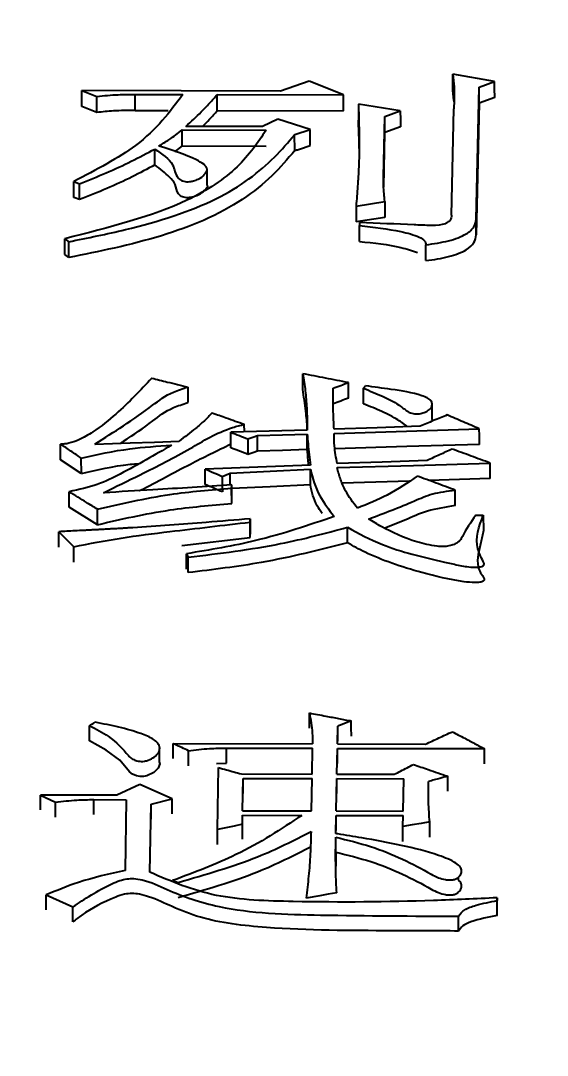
# Model space of a CAD drawing. Header units: millimetres. Extents: x 2454 to 4226, y 715 to 1968.
# Drawn here: x 2849.86 to 2852.54, y 1816.32 to 1821.59 of the extents above; entities that cross this region are included whole.
import ezdxf

# ---------------------------------------------------------------- set-up
doc = ezdxf.new("R2010")
doc.units = ezdxf.units.MM
doc.layers.add('标注', color=3, linetype='Continuous', lineweight=13)
doc.styles.add('SLDTEXTSTYLE1', font='txt.shx', dxfattribs={"width": 0.7, "bigfont": 'gbcbig.shx'})
doc.dimstyles.new('SLDDIMSTYLE12$0', dxfattribs={"dimtxt": 12, "dimasz": 10, "dimexe": 0, "dimexo": 0.0625, "dimgap": 0.875, "dimtad": 1, "dimdec": 1, "dimlfac": 1.8, "dimrnd": 1e-09, "dimzin": 12, "dimdsep": 46, "dimtxsty": 'SLDTEXTSTYLE1', "dimcen": 0.09, "dimdle": 8.16, "dimclrd": 3, "dimclre": 3, "dimadec": 0, "dimazin": 3, "dimtfac": 1, "dimtdec": 1, "dimtofl": 0, "dimtmove": 0, "dimatfit": 3, "dimfxl": 0, "dimfrac": 2, "dimtolj": 1, "dimlwd": 5, "dimlwe": 5, "dimarcsym": 0})

# ---------------------------------------------------------------- blocks, each defined once
blk = doc.blocks.new('*D56')
at = {"layer": 'Defpoints', "color": 0, "transparency": 16777216}
for p in [(3032.6389, 1924.4347), (3032.6389, 1854.7901), (2793.4312, 1778.8955)]:
    blk.add_point(p, dxfattribs=at)
at = {"layer": '标注', "color": 3, "linetype": 'Continuous', "lineweight": 5, "transparency": 16777216}
for p, q in [((3032.6389, 1924.3722), (3032.6389, 1854.7901)), ((2803.4312, 1854.7901), (3022.6389, 1854.7901))]:
    blk.add_line(p, q, dxfattribs=at)
at = {"layer": '标注', "color": 3, "lineweight": 5, "transparency": 16777216}
blk.add_line((2793.4312, 1778.958), (2793.4312, 1854.7901), dxfattribs=at)
at = {"layer": '标注', "color": 3, "transparency": 16777216}
for points in [[(2803.4312, 1856.4568), (2803.4312, 1853.1234), (2793.4312, 1854.7901)], [(3022.6389, 1856.4568), (3022.6389, 1853.1234), (3032.6389, 1854.7901)]]:
    blk.add_solid(points, dxfattribs=at)
at = {"layer": '标注', "color": 0, "transparency": 16777216, "insert": (2913.035, 1869.3794), "char_height": 12, "attachment_point": 5, "style": 'SLDTEXTSTYLE1'}
blk.add_mtext('\\A1;{\\H2.28571x;290}', dxfattribs=at)

msp = doc.modelspace()

# ---------------------------------------------------------------- linework, layer by layer
at = {"color": 7, "linetype": 'Continuous', "lineweight": 25}
for p, q in [((2851.3299, 1821.285), (2851.1826, 1821.2341)), ((2851.5035, 1821.2151), (2851.3299, 1821.285)), ((2852.2742, 1821.283), (2852.0609, 1821.3199)), ((2852.0611, 1821.238), (2852.0609, 1821.3199)), ((2852.1956, 1821.2539), (2852.2742, 1821.283)), ((2850.1702, 1821.2363), (2850.2474, 1821.2068)), ((2851.1826, 1821.2341), (2850.1702, 1821.2363)), ((2850.1704, 1821.1546), (2850.1702, 1821.2363)), ((2850.4423, 1821.2174), (2850.6856, 1821.2169)), ((2850.4425, 1821.1357), (2850.4423, 1821.2174)), ((2850.861, 1821.2165), (2851.5035, 1821.2151)), ((2850.8612, 1821.1348), (2850.861, 1821.2165)), ((2852.0666, 1821.1863), (2852.0611, 1821.238)), ((2852.1801, 1820.5817), (2852.1956, 1821.2539)), ((2852.1958, 1821.1721), (2852.1956, 1821.2539)), ((2850.2476, 1821.1251), (2850.2474, 1821.2068)), ((2851.5802, 1821.1671), (2851.5804, 1821.0855)), ((2851.7936, 1821.1334), (2851.5802, 1821.1671)), ((2852.0668, 1821.1847), (2852.0672, 1821.1705)), ((2852.1958, 1821.1721), (2852.1804, 1820.5009)), ((2852.2744, 1821.2012), (2852.1958, 1821.1721)), ((2850.2476, 1821.1251), (2850.1704, 1821.1546)), ((2850.4425, 1821.1357), (2850.6099, 1821.1353)), ((2850.8612, 1821.1348), (2851.5037, 1821.1334)), ((2851.715, 1821.104), (2851.7936, 1821.1334)), ((2852.054, 1820.6012), (2852.0665, 1821.1439)), ((2851.1695, 1821.0904), (2851.0908, 1821.0534)), ((2851.3338, 1821.038), (2851.1695, 1821.0904)), ((2851.708, 1820.7967), (2851.715, 1821.104)), ((2850.6815, 1821.0357), (2851.1098, 1821.0348)), ((2851.0908, 1821.0534), (2850.7014, 1821.0543)), ((2851.2554, 1820.9306), (2851.2552, 1821.0121)), ((2851.2553, 1821.0121), (2851.3338, 1821.038)), ((2851.7088, 1820.7438), (2851.7152, 1821.0225)), ((2851.7938, 1821.0518), (2851.7152, 1821.0225)), ((2850.6817, 1820.9542), (2850.6426, 1820.9245)), ((2850.6817, 1820.9542), (2851.11, 1820.9533)), ((2850.8089, 1820.7547), (2850.8087, 1820.8365)), ((2851.5787, 1820.795), (2851.5772, 1820.7657)), ((2850.1303, 1820.7736), (2850.1592, 1820.7621)), ((2850.1305, 1820.6925), (2850.1303, 1820.7736)), ((2850.1594, 1820.6811), (2850.1305, 1820.6925)), ((2851.5683, 1820.6483), (2851.7148, 1820.671)), ((2851.5683, 1820.6483), (2851.5685, 1820.5674)), ((2851.7148, 1820.671), (2851.7151, 1820.5901)), ((2851.7151, 1820.5901), (2851.5685, 1820.5674)), ((2851.5859, 1820.5637), (2851.5855, 1820.5483)), ((2851.5857, 1820.4675), (2851.5855, 1820.5483)), ((2852.1804, 1820.5009), (2852.1801, 1820.5817)), ((2850.0848, 1820.4819), (2850.1039, 1820.4664)), ((2850.085, 1820.4012), (2850.0848, 1820.4819)), ((2850.1041, 1820.3857), (2850.085, 1820.4012)), ((2850.7106, 1819.7261), (2850.7109, 1819.6465)), ((2851.451, 1819.6407), (2851.4508, 1819.7203)), ((2851.6068, 1819.6403), (2851.6065, 1819.7199)), ((2851.9558, 1819.5637), (2851.9556, 1819.6438)), ((2850.9989, 1819.4975), (2850.9988, 1819.5367)), ((2850.1683, 1819.285), (2850.0627, 1819.3559)), ((2850.1684, 1819.285), (2850.1681, 1819.3641)), ((2851.3355, 1819.2282), (2851.3352, 1819.3073)), ((2850.9341, 1819.2116), (2850.9344, 1819.2284)), ((2850.9347, 1819.1495), (2850.9344, 1819.2284)), ((2851.8398, 1819.2473), (2851.4973, 1819.237)), ((2852.2512, 1819.2596), (2851.9396, 1819.2503)), ((2850.9343, 1819.1327), (2850.9341, 1819.2116)), ((2852.0733, 1819.1218), (2852.073, 1819.2007)), ((2850.2507, 1819.0246), (2850.1064, 1819.1135)), ((2850.9343, 1819.1327), (2850.9347, 1819.1495)), ((2850.2507, 1819.0245), (2850.2504, 1819.1033)), ((2851.028, 1819.038), (2851.0283, 1819.055)), ((2851.0283, 1819.055), (2851.0286, 1818.9763)), ((2852.1775, 1819.0737), (2852.2164, 1819.0736)), ((2852.2164, 1819.0736), (2852.2167, 1818.9949)), ((2851.0282, 1818.9594), (2851.028, 1819.038)), ((2851.5242, 1818.9327), (2851.5239, 1819.0114)), ((2850.6811, 1818.9183), (2851.0282, 1818.9594)), ((2850.1297, 1818.8338), (2850.1295, 1818.9122)), ((2850.7037, 1818.798), (2850.7034, 1818.8764)), ((2850.7131, 1818.7809), (2850.7129, 1818.8592)), ((2850.2099, 1817.9234), (2850.2096, 1818.0006)), ((2851.4735, 1817.9078), (2851.4751, 1817.9979)), ((2850.6362, 1817.9096), (2851.3469, 1817.9081)), ((2850.6365, 1817.8329), (2850.6362, 1817.9096)), ((2851.4735, 1817.9078), (2851.9213, 1817.9068)), ((2850.5668, 1817.8888), (2850.5667, 1817.894)), ((2850.567, 1817.8168), (2850.5668, 1817.8838)), ((2850.7137, 1817.7966), (2850.7135, 1817.8733)), ((2850.9084, 1817.8864), (2851.3465, 1817.8855)), ((2850.9087, 1817.8093), (2850.9084, 1817.8864)), ((2851.3441, 1817.754), (2851.3465, 1817.8855)), ((2851.4706, 1817.7537), (2851.473, 1817.8852)), ((2851.473, 1817.8852), (2852.2226, 1817.8836)), ((2851.4733, 1817.8085), (2851.473, 1817.8852)), ((2850.8573, 1817.8081), (2850.9087, 1817.8093)), ((2850.8618, 1817.471), (2850.8676, 1817.7868)), ((2850.9839, 1817.7547), (2851.3441, 1817.754)), ((2851.4706, 1817.7537), (2851.7627, 1817.753)), ((2850.4669, 1817.7012), (2850.3491, 1817.6466)), ((2850.631, 1817.6277), (2850.4669, 1817.7012)), ((2850.9902, 1817.5673), (2850.9932, 1817.732)), ((2850.9932, 1817.732), (2851.3436, 1817.7312)), ((2850.9935, 1817.6555), (2850.9932, 1817.732)), ((2851.3406, 1817.5666), (2851.3436, 1817.7312)), ((2851.4672, 1817.5663), (2851.4702, 1817.7309)), ((2851.4702, 1817.7309), (2851.8109, 1817.7302)), ((2851.4705, 1817.6545), (2851.4702, 1817.7309)), ((2851.8079, 1817.5656), (2851.8109, 1817.7302)), ((2849.9597, 1817.6475), (2850.0369, 1817.6107)), ((2850.3491, 1817.6466), (2849.9597, 1817.6475)), ((2849.96, 1817.5712), (2849.9597, 1817.6475)), ((2850.0372, 1817.5345), (2850.0369, 1817.6107)), ((2850.2318, 1817.624), (2850.3973, 1817.6237)), ((2850.2321, 1817.5473), (2850.2318, 1817.624)), ((2850.3973, 1817.6237), (2850.3908, 1817.2634)), ((2850.5172, 1817.2539), (2850.5235, 1817.6005)), ((2850.5235, 1817.6005), (2850.631, 1817.6277)), ((2850.9889, 1817.4984), (2850.9897, 1817.5444)), ((2850.9897, 1817.5444), (2851.2914, 1817.5437)), ((2850.99, 1817.4682), (2850.9897, 1817.5444)), ((2850.9902, 1817.5673), (2851.3406, 1817.5666)), ((2851.4651, 1817.4512), (2851.4668, 1817.5433)), ((2851.4668, 1817.5433), (2851.8075, 1817.5426)), ((2851.4671, 1817.4672), (2851.4668, 1817.5433)), ((2851.4672, 1817.5663), (2851.8079, 1817.5656)), ((2851.8065, 1817.4874), (2851.8075, 1817.5426)), ((2851.8068, 1817.4113), (2851.8065, 1817.4874)), ((2850.8621, 1817.395), (2850.8618, 1817.471)), ((2851.465, 1817.3563), (2851.4646, 1817.2848)), ((2852.0899, 1817.2884), (2852.0899, 1817.2906)), ((2852.0902, 1817.2145), (2852.0901, 1817.2296)), ((2849.9894, 1817.1382), (2850.1246, 1817.0769)), ((2852.2867, 1817.1238), (2852.2865, 1817.1098)), ((2852.2868, 1817.0343), (2852.2865, 1817.1098)), ((2852.287, 1817.0484), (2852.2867, 1817.1238)), ((2850.1249, 1817.001), (2850.1246, 1817.0769)), ((2852.0907, 1816.9544), (2852.0904, 1817.0303))]:
    msp.add_line(p, q, dxfattribs=at)
at = {"color": 7, "linetype": 'Continuous', "lineweight": 25, "flags": 128}
for points in [[(2852.2744, 1821.2012), (2852.2743, 1821.247), (2852.2742, 1821.283)], [(2851.5037, 1821.1334), (2851.5036, 1821.1791), (2851.5035, 1821.2151)], [(2851.7936, 1821.1334), (2851.7937, 1821.0877), (2851.7938, 1821.0518)], [(2851.7152, 1821.0225), (2851.7151, 1821.0681), (2851.715, 1821.104)], [(2850.6817, 1820.9542), (2850.6816, 1820.9999), (2850.6815, 1821.0357)], [(2851.334, 1820.9565), (2851.3339, 1821.0022), (2851.3338, 1821.038)], [(2850.5432, 1820.8575), (2850.5431, 1820.8837), (2850.543, 1820.9113), (2850.543, 1820.9388)], [(2850.1594, 1820.6811), (2850.1593, 1820.7265), (2850.1592, 1820.7621)], [(2850.1041, 1820.3857), (2850.104, 1820.4216), (2850.1039, 1820.444), (2850.1039, 1820.4664)], [(2851.9243, 1820.3701), (2851.9243, 1820.3942), (2851.9242, 1820.4183), (2851.9241, 1820.4507)], [(2851.2968, 1819.7142), (2851.2967, 1819.7588), (2851.2966, 1819.7939)], [(2851.5295, 1819.669), (2851.5294, 1819.7136), (2851.5293, 1819.7487)], [(2851.3198, 1819.507), (2851.125, 1819.5012), (2850.9301, 1819.4954)], [(2850.9304, 1819.4161), (2850.9303, 1819.4605), (2850.9301, 1819.4954)], [(2851.0171, 1819.4621), (2851.0416, 1819.4703), (2851.0661, 1819.4786)], [(2851.0661, 1819.4786), (2851.1927, 1819.4824), (2851.3194, 1819.4863)], [(2851.0663, 1819.3993), (2851.0662, 1819.4437), (2851.0661, 1819.4786)], [(2851.3196, 1819.407), (2851.3195, 1819.4514), (2851.3194, 1819.4863)], [(2851.4558, 1819.4901), (2851.8259, 1819.5017), (2852.1961, 1819.5133)], [(2851.8946, 1819.5264), (2851.6754, 1819.5186), (2851.4562, 1819.5108)], [(2852.1964, 1819.434), (2852.1962, 1819.4784), (2852.1961, 1819.5133)], [(2850.0627, 1819.3559), (2850.0626, 1819.3955), (2850.0624, 1819.4351)], [(2850.2379, 1819.4347), (2850.4173, 1819.4413), (2850.5418, 1819.4459), (2850.6664, 1819.4504)], [(2851.0171, 1819.4621), (2851.0172, 1819.4177), (2851.0173, 1819.3828)], [(2852.1964, 1819.434), (2851.8262, 1819.4224), (2851.4603, 1819.411)], [(2851.0663, 1819.3993), (2851.0418, 1819.3911), (2851.0173, 1819.3828)], [(2851.3196, 1819.407), (2851.193, 1819.4031), (2851.0663, 1819.3993)], [(2851.3356, 1819.3282), (2851.0677, 1819.3183), (2850.7998, 1819.3084)], [(2851.4716, 1819.3153), (2851.8613, 1819.327), (2852.251, 1819.3387)], [(2851.93, 1819.3519), (2851.701, 1819.3441), (2851.4721, 1819.3362)], [(2852.2512, 1819.2596), (2852.2511, 1819.3039), (2852.251, 1819.3387)], [(2850.8, 1819.2294), (2850.7999, 1819.2737), (2850.7998, 1819.3084)], [(2850.8866, 1819.2705), (2850.9062, 1819.2789), (2850.9259, 1819.2872)], [(2850.8866, 1819.2705), (2850.8867, 1819.2263), (2850.8869, 1819.1915)], [(2850.9259, 1819.2872), (2851.1305, 1819.2972), (2851.3352, 1819.3073)], [(2850.9261, 1819.2279), (2850.926, 1819.2525), (2850.9259, 1819.2872)], [(2851.3354, 1819.2282), (2851.1308, 1819.2182), (2850.9345, 1819.2086)], [(2850.1064, 1819.1135), (2850.1064, 1819.1334), (2850.1063, 1819.1533), (2850.1062, 1819.1924)], [(2850.0537, 1818.9104), (2850.0535, 1818.9544), (2850.0534, 1818.989)], [(2851.3307, 1817.9885), (2851.3305, 1818.0315), (2851.3304, 1818.0655)], [(2851.5441, 1817.9477), (2851.5439, 1817.9907), (2851.5438, 1818.0247)], [(2851.4754, 1817.921), (2851.4753, 1817.9639), (2851.4751, 1817.9979)], [(2850.5648, 1817.8162), (2850.5679, 1817.8071), (2850.5605, 1817.7844), (2850.5371, 1817.7626), (2850.502, 1817.7459), (2850.4858, 1817.7424), (2850.4681, 1817.7421), (2850.4502, 1817.7453), (2850.4293, 1817.7538), (2850.4141, 1817.7654), (2850.3638, 1817.8251), (2850.2946, 1817.8765), (2850.2099, 1817.9234), (2850.2099, 1817.9234)], [(2852.2229, 1817.8068), (2852.2228, 1817.8496), (2852.2226, 1817.8836)], [(2852.0354, 1817.6669), (2852.0352, 1817.7095), (2852.0351, 1817.7433)], [(2851.9375, 1817.6398), (2851.9374, 1817.6824), (2851.9372, 1817.7162)], [(2850.5238, 1817.5242), (2850.5236, 1817.5667), (2850.5235, 1817.6005)], [(2850.6313, 1817.5514), (2850.6312, 1817.594), (2850.631, 1817.6277)], [(2850.9889, 1817.4984), (2850.9472, 1817.4894), (2850.9045, 1817.4802), (2850.8618, 1817.471)], [(2850.9892, 1817.4223), (2850.989, 1817.4647), (2850.9889, 1817.4984)], [(2851.9432, 1817.5101), (2851.9002, 1817.503), (2851.8533, 1817.4952), (2851.8065, 1817.4874)], [(2851.9435, 1817.4335), (2851.9433, 1817.4764), (2851.9432, 1817.5101)], [(2851.465, 1817.3568), (2851.465, 1817.3775), (2851.4649, 1817.3987), (2851.4647, 1817.4327)], [(2850.6333, 1817.2116), (2850.6478, 1817.2069), (2850.6622, 1817.2022)], [(2849.9897, 1817.0627), (2849.9897, 1817.0814), (2849.9896, 1817.1006), (2849.9894, 1817.1382)], [(2851.4694, 1817.149), (2851.4266, 1817.1414), (2851.3838, 1817.1338), (2851.3131, 1817.1213)]]:
    msp.add_lwpolyline(points, dxfattribs=at)
at = {"color": 7, "linetype": 'Continuous', "lineweight": 25}
for points, knots in [([(2852.0609, 1821.3199), (2852.0635, 1821.2985), (2852.0683, 1821.2586), (2852.0684, 1821.1999), (2852.0671, 1821.1626), (2852.0665, 1821.1439)], [0, 0, 0, 0, 0.367267, 0.683568, 1, 1, 1, 1]), ([(2850.6856, 1821.2169), (2850.6191, 1821.1275), (2850.4989, 1820.9663), (2850.2439, 1820.833), (2850.1303, 1820.7736)], [0, 0, 0, 0, 0.5541693, 1, 1, 1, 1]), ([(2850.2474, 1821.2068), (2850.2833, 1821.2104), (2850.3475, 1821.2168), (2850.4133, 1821.2172), (2850.4423, 1821.2174)], [0, 0, 0, 0, 0.558776, 1, 1, 1, 1]), ([(2850.7014, 1821.0543), (2850.7279, 1821.0787), (2850.7702, 1821.1177), (2850.8212, 1821.1722), (2850.8477, 1821.2017), (2850.861, 1821.2165)], [0, 0, 0, 0, 0.457747, 0.728822, 1, 1, 1, 1]), ([(2851.5802, 1821.1671), (2851.5814, 1821.1264), (2851.5843, 1821.0211), (2851.5844, 1820.8813), (2851.5764, 1820.7487), (2851.571, 1820.6818), (2851.5683, 1820.6483)], [0, 0, 0, 0, 0.239468, 0.619605, 0.809792, 1, 1, 1, 1]), ([(2850.4425, 1821.1357), (2850.4056, 1821.1353), (2850.3396, 1821.1347), (2850.2757, 1821.1281), (2850.2476, 1821.1251)], [0, 0, 0, 0, 0.561154, 1, 1, 1, 1]), ([(2850.7865, 1821.0541), (2850.798, 1821.0661), (2850.8238, 1821.0929), (2850.8479, 1821.1199), (2850.8612, 1821.1348)], [0, 0, 0, 0, 0.448254, 1, 1, 1, 1]), ([(2851.5825, 1821.0047), (2851.5825, 1821.0081), (2851.5823, 1821.0167), (2851.582, 1821.0278), (2851.5816, 1821.0406), (2851.5814, 1821.0507), (2851.5811, 1821.0609), (2851.5808, 1821.0716), (2851.5806, 1821.0798), (2851.5804, 1821.0855)], [0, 0, 0, 0, 0.128418, 0.317424, 0.411926, 0.600931, 0.695434, 0.789937, 1, 1, 1, 1]), ([(2851.1098, 1821.0348), (2851.0674, 1820.9717), (2850.9818, 1820.8444), (2850.6717, 1820.6312), (2850.3093, 1820.539), (2850.0848, 1820.4819)], [0, 0, 0, 0, 0.272136, 0.549012, 1, 1, 1, 1]), ([(2850.1039, 1820.4664), (2850.2012, 1820.4859), (2850.4753, 1820.5408), (2850.8831, 1820.6723), (2851.1244, 1820.8586), (2851.2225, 1820.9736), (2851.2553, 1821.0121)], [0, 0, 0, 0, 0.18171, 0.511951, 0.836919, 1, 1, 1, 1]), ([(2850.5628, 1820.9538), (2850.5804, 1820.9645), (2850.6109, 1820.9831), (2850.6496, 1821.0107), (2850.6709, 1821.0273), (2850.6815, 1821.0357)], [0, 0, 0, 0, 0.407838, 0.703625, 1, 1, 1, 1]), ([(2851.5819, 1821.0305), (2851.5819, 1821.03), (2851.5821, 1821.0173), (2851.5823, 1820.9788), (2851.5824, 1820.9417)], [0, 0, 0, 0, 0.038947, 1, 1, 1, 1]), ([(2850.543, 1820.9388), (2850.5803, 1820.9132), (2850.6465, 1820.8677), (2850.6439, 1820.8079), (2850.674, 1820.7801), (2850.6899, 1820.7739), (2850.7051, 1820.7713), (2850.7229, 1820.7723), (2850.7435, 1820.7769), (2850.7732, 1820.7876), (2850.7964, 1820.8084), (2850.8155, 1820.835), (2850.7941, 1820.8621), (2850.7169, 1820.9052), (2850.6311, 1820.9323), (2850.5628, 1820.9538)], [0, 0, 0, 0, 0.206341, 0.366098, 0.398369, 0.413957, 0.428768, 0.446094, 0.465636, 0.497565, 0.559003, 0.622156, 0.683906, 0.748325, 1, 1, 1, 1]), ([(2851.2555, 1820.9307), (2851.2621, 1820.9328), (2851.2751, 1820.9371), (2851.2948, 1820.9436), (2851.3144, 1820.9501), (2851.3275, 1820.9544), (2851.334, 1820.9565)], [0, 0, 0, 0, 0.25, 0.5, 0.749999, 1, 1, 1, 1]), ([(2851.2555, 1820.9307), (2851.2191, 1820.8878), (2851.1112, 1820.7608), (2850.8388, 1820.5696), (2850.4286, 1820.4505), (2850.1819, 1820.4013), (2850.1041, 1820.3857)], [0, 0, 0, 0, 0.181821, 0.538874, 0.85456, 1, 1, 1, 1]), ([(2850.1592, 1820.7621), (2850.2047, 1820.7802), (2850.2964, 1820.8166), (2850.4248, 1820.8757), (2850.5035, 1820.9177), (2850.5429, 1820.9388)], [0, 0, 0, 0, 0.329039, 0.663811, 1, 1, 1, 1]), ([(2850.5432, 1820.8575), (2850.5049, 1820.8371), (2850.4273, 1820.7956), (2850.2991, 1820.7366), (2850.206, 1820.6996), (2850.1594, 1820.6811)], [0, 0, 0, 0, 0.326051, 0.662312, 1, 1, 1, 1]), ([(2850.8084, 1820.7548), (2850.8086, 1820.7545), (2850.8148, 1820.7456), (2850.7943, 1820.7271), (2850.7725, 1820.7054), (2850.7403, 1820.6946), (2850.7188, 1820.6909), (2850.7041, 1820.6904), (2850.6901, 1820.6928), (2850.6742, 1820.699), (2850.6499, 1820.7206), (2850.655, 1820.7559), (2850.6104, 1820.8056), (2850.5695, 1820.8372), (2850.5432, 1820.8575)], [0, 0, 0, 0, 0.0029263, 0.1040307, 0.2024164, 0.2672084, 0.2910175, 0.3126146, 0.3363537, 0.3613276, 0.4130066, 0.5953956, 0.739597, 1, 1, 1, 1]), ([(2851.7148, 1820.671), (2851.7134, 1820.6843), (2851.7104, 1820.712), (2851.7077, 1820.7539), (2851.7079, 1820.7825), (2851.708, 1820.7967)], [0, 0, 0, 0, 0.3172981, 0.6585495, 1, 1, 1, 1]), ([(2852.0542, 1820.6012), (2852.0536, 1820.593), (2852.0525, 1820.58), (2852.0351, 1820.5632), (2851.9987, 1820.5493), (2851.9355, 1820.5489), (2851.7971, 1820.5557), (2851.6792, 1820.5602), (2851.5859, 1820.5637)], [0, 0, 0, 0, 0.100978, 0.161826, 0.224548, 0.353363, 0.487737, 1, 1, 1, 1]), ([(2851.5855, 1820.5483), (2851.6576, 1820.5402), (2851.766, 1820.5279), (2851.8779, 1820.4985), (2851.9212, 1820.4727), (2851.9231, 1820.458), (2851.9241, 1820.4507)], [0, 0, 0, 0, 0.514099, 0.774284, 0.888827, 1, 1, 1, 1]), ([(2851.9241, 1820.4507), (2851.9637, 1820.4565), (2852.0415, 1820.4677), (2852.1288, 1820.5012), (2852.1738, 1820.542), (2852.178, 1820.5685), (2852.1801, 1820.5817)], [0, 0, 0, 0, 0.292884, 0.574994, 0.78907, 1, 1, 1, 1]), ([(2851.9243, 1820.3701), (2851.9639, 1820.3758), (2852.0417, 1820.3871), (2852.129, 1820.4205), (2852.174, 1820.4612), (2852.1782, 1820.4877), (2852.1804, 1820.5009)], [0, 0, 0, 0, 0.29305, 0.5752, 0.789197, 1, 1, 1, 1]), ([(2851.5857, 1820.4675), (2851.6593, 1820.4603), (2851.7668, 1820.4497), (2851.8539, 1820.4209), (2851.8814, 1820.4119)], [0, 0, 0, 0, 0.684751, 1, 1, 1, 1]), ([(2851.2966, 1819.7939), (2851.3012, 1819.7649), (2851.3105, 1819.7068), (2851.318, 1819.6112), (2851.3192, 1819.5443), (2851.3198, 1819.507)], [0, 0, 0, 0, 0.306249, 0.612537, 1, 1, 1, 1]), ([(2851.5293, 1819.7487), (2851.4905, 1819.7562), (2851.4129, 1819.7713), (2851.3354, 1819.7864), (2851.2966, 1819.7939)], [0, 0, 0, 0, 0.5000001, 1, 1, 1, 1]), ([(2850.527, 1819.7712), (2850.4692, 1819.7098), (2850.3811, 1819.6161), (2850.2511, 1819.5107), (2850.1679, 1819.461), (2850.1166, 1819.4412), (2850.0843, 1819.4354), (2850.0699, 1819.4352), (2850.0624, 1819.4351)], [0, 0, 0, 0, 0.49284, 0.751935, 0.883293, 0.950557, 0.974696, 1, 1, 1, 1]), ([(2850.527, 1819.7712), (2850.5535, 1819.7647), (2850.5974, 1819.7539), (2850.6586, 1819.7389), (2850.6933, 1819.7304), (2850.7106, 1819.7261)], [0, 0, 0, 0, 0.43252, 0.716984, 1, 1, 1, 1]), ([(2851.4508, 1819.7203), (2851.4639, 1819.725), (2851.49, 1819.7345), (2851.5162, 1819.7439), (2851.5293, 1819.7487)], [0, 0, 0, 0, 0.500003, 1, 1, 1, 1]), ([(2850.2379, 1819.4347), (2850.2866, 1819.4662), (2850.3879, 1819.5315), (2850.5181, 1819.6202), (2850.6098, 1819.6945), (2850.6853, 1819.7181), (2850.7106, 1819.7261)], [0, 0, 0, 0, 0.314706, 0.654706, 0.883961, 1, 1, 1, 1]), ([(2851.3191, 1819.507), (2851.3191, 1819.5097), (2851.3188, 1819.5417), (2851.3116, 1819.611), (2851.3022, 1819.677), (2851.2968, 1819.7142)], [0, 0, 0, 0, 0.039818, 0.458535, 1, 1, 1, 1]), ([(2851.4562, 1819.5108), (2851.4553, 1819.5269), (2851.4528, 1819.5701), (2851.4505, 1819.64), (2851.4507, 1819.6935), (2851.4508, 1819.7203)], [0, 0, 0, 0, 0.229418, 0.614669, 1, 1, 1, 1]), ([(2851.6065, 1819.7199), (2851.64, 1819.706), (2851.7033, 1819.6796), (2851.7813, 1819.6413), (2851.8176, 1819.6103), (2851.8427, 1819.5954), (2851.8578, 1819.5903), (2851.8743, 1819.5887), (2851.8941, 1819.5901), (2851.9153, 1819.595), (2851.936, 1819.6047), (2851.9516, 1819.6207), (2851.9588, 1819.6393), (2851.9501, 1819.6575), (2851.9315, 1819.6715), (2851.8683, 1819.6955), (2851.7575, 1819.7131), (2851.6597, 1819.7263), (2851.6166, 1819.7322)], [0, 0, 0, 0, 0.141381, 0.266673, 0.352078, 0.377108, 0.393197, 0.409453, 0.428555, 0.455028, 0.481849, 0.518163, 0.570574, 0.605443, 0.640193, 0.679347, 0.858499, 1, 1, 1, 1]), ([(2851.6066, 1819.7199), (2851.6074, 1819.721), (2851.6095, 1819.7236), (2851.6129, 1819.7277), (2851.6153, 1819.7307), (2851.6166, 1819.7322)], [0, 0, 0, 0, 0.25919, 0.629595, 1, 1, 1, 1]), ([(2850.3674, 1819.4395), (2850.3727, 1819.4429), (2850.4302, 1819.4803), (2850.5182, 1819.5408), (2850.6101, 1819.6149), (2850.6855, 1819.6385), (2850.7109, 1819.6465)], [0, 0, 0, 0, 0.047924, 0.52028, 0.838798, 1, 1, 1, 1]), ([(2851.5295, 1819.669), (2851.5164, 1819.6643), (2851.4903, 1819.6548), (2851.4641, 1819.6454), (2851.451, 1819.6407)], [0, 0, 0, 0, 0.499999, 1, 1, 1, 1]), ([(2851.8304, 1819.5241), (2851.8146, 1819.5358), (2851.7768, 1819.5637), (2851.6997, 1819.602), (2851.6379, 1819.6275), (2851.6068, 1819.6403)], [0, 0, 0, 0, 0.262325, 0.628749, 1, 1, 1, 1]), ([(2850.8348, 1819.5946), (2850.822, 1819.5812), (2850.7962, 1819.5544), (2850.7406, 1819.506), (2850.6951, 1819.472), (2850.6664, 1819.4504)], [0, 0, 0, 0, 0.269, 0.538, 1, 1, 1, 1]), ([(2850.8348, 1819.5946), (2850.8588, 1819.5862), (2850.8981, 1819.5723), (2850.9527, 1819.553), (2850.9834, 1819.5422), (2850.9988, 1819.5367)], [0, 0, 0, 0, 0.438047, 0.7197429, 1, 1, 1, 1]), ([(2852.0321, 1819.5838), (2852.0092, 1819.5742), (2851.9633, 1819.5551), (2851.9175, 1819.536), (2851.8946, 1819.5264)], [0, 0, 0, 0, 0.500002, 1, 1, 1, 1]), ([(2852.1961, 1819.5133), (2852.1688, 1819.5251), (2852.1141, 1819.5486), (2852.0594, 1819.5721), (2852.0321, 1819.5838)], [0, 0, 0, 0, 0.5, 1, 1, 1, 1]), ([(2850.2813, 1819.1878), (2850.3436, 1819.2182), (2850.4949, 1819.2919), (2850.7133, 1819.4017), (2850.8675, 1819.5015), (2850.9785, 1819.5313), (2850.9988, 1819.5367)], [0, 0, 0, 0, 0.258709, 0.62836, 0.932178, 1, 1, 1, 1]), ([(2851.9546, 1819.5638), (2851.9558, 1819.5602), (2851.9573, 1819.5559), (2851.9544, 1819.5519), (2851.954, 1819.5512)], [0, 0, 0, 0, 0.830252, 1, 1, 1, 1]), ([(2850.9301, 1819.4954), (2850.9446, 1819.4899), (2850.9736, 1819.4788), (2851.0026, 1819.4677), (2851.0171, 1819.4621)], [0, 0, 0, 0, 0.499998, 1, 1, 1, 1]), ([(2851.3194, 1819.4863), (2851.3207, 1819.4696), (2851.3233, 1819.4349), (2851.3287, 1819.3822), (2851.3333, 1819.3462), (2851.3356, 1819.3282)], [0, 0, 0, 0, 0.318407, 0.659182, 1, 1, 1, 1]), ([(2851.4721, 1819.3362), (2851.4692, 1819.3513), (2851.4634, 1819.3813), (2851.4569, 1819.4327), (2851.4562, 1819.4689), (2851.4558, 1819.4901)], [0, 0, 0, 0, 0.292739, 0.585516, 1, 1, 1, 1]), ([(2850.1681, 1819.3641), (2850.1593, 1819.37), (2850.1417, 1819.3819), (2850.1153, 1819.3997), (2850.0889, 1819.4174), (2850.0713, 1819.4292), (2850.0624, 1819.4351)], [0, 0, 0, 0, 0.25, 0.5, 0.75, 1, 1, 1, 1]), ([(2850.627, 1819.4297), (2850.5424, 1819.3802), (2850.4241, 1819.3111), (2850.2547, 1819.2258), (2850.156, 1819.2036), (2850.1062, 1819.1924)], [0, 0, 0, 0, 0.5547436, 0.7752075, 1, 1, 1, 1]), ([(2850.1681, 1819.3641), (2850.2494, 1819.3822), (2850.396, 1819.4148), (2850.5558, 1819.4251), (2850.627, 1819.4297)], [0, 0, 0, 0, 0.554512, 1, 1, 1, 1]), ([(2850.4641, 1819.1982), (2850.4654, 1819.1988), (2850.5553, 1819.2427), (2850.7026, 1819.3257), (2850.8607, 1819.4022), (2850.9303, 1819.4359)], [0, 0, 0, 0, 0.007792, 0.562903, 1, 1, 1, 1]), ([(2851.0173, 1819.3828), (2851.0028, 1819.3884), (2850.9739, 1819.3995), (2850.9449, 1819.4106), (2850.9304, 1819.4161)], [0, 0, 0, 0, 0.500002, 1, 1, 1, 1]), ([(2851.3267, 1819.3278), (2851.3257, 1819.3363), (2851.3228, 1819.3627), (2851.3209, 1819.389), (2851.3196, 1819.407)], [0, 0, 0, 0, 0.318531, 1, 1, 1, 1]), ([(2852.0577, 1819.41), (2852.0364, 1819.4003), (2851.9938, 1819.381), (2851.9513, 1819.3616), (2851.93, 1819.3519)], [0, 0, 0, 0, 0.500002, 1, 1, 1, 1]), ([(2852.251, 1819.3387), (2852.2188, 1819.3506), (2852.1543, 1819.3744), (2852.0899, 1819.3981), (2852.0577, 1819.41)], [0, 0, 0, 0, 0.5, 1, 1, 1, 1]), ([(2850.1684, 1819.285), (2850.2489, 1819.3043), (2850.3432, 1819.3268), (2850.4461, 1819.335), (2850.4611, 1819.3362)], [0, 0, 0, 0, 0.8541724, 1, 1, 1, 1]), ([(2850.7998, 1819.3084), (2850.8142, 1819.3021), (2850.8432, 1819.2895), (2850.8721, 1819.2769), (2850.8866, 1819.2705)], [0, 0, 0, 0, 0.499998, 1, 1, 1, 1]), ([(2851.3352, 1819.3073), (2851.3474, 1819.2614), (2851.3693, 1819.1794), (2851.4301, 1819.1013), (2851.4569, 1819.0668)], [0, 0, 0, 0, 0.558363, 1, 1, 1, 1]), ([(2851.5746, 1819.1089), (2851.5528, 1819.1382), (2851.5169, 1819.1864), (2851.4875, 1819.2561), (2851.4769, 1819.2956), (2851.4716, 1819.3153)], [0, 0, 0, 0, 0.436496, 0.717607, 1, 1, 1, 1]), ([(2851.8796, 1819.2726), (2851.8317, 1819.2387), (2851.7454, 1819.1776), (2851.6272, 1819.1301), (2851.5746, 1819.1089)], [0, 0, 0, 0, 0.554585, 1, 1, 1, 1]), ([(2852.0729, 1819.2007), (2852.0407, 1819.2127), (2851.9763, 1819.2367), (2851.9119, 1819.2606), (2851.8797, 1819.2726)], [0, 0, 0, 0, 0.500001, 1, 1, 1, 1]), ([(2850.9344, 1819.2284), (2850.8675, 1819.2239), (2850.7338, 1819.2148), (2850.5162, 1819.2007), (2850.3652, 1819.1924), (2850.2813, 1819.1878)], [0, 0, 0, 0, 0.307689, 0.615382, 1, 1, 1, 1]), ([(2850.8869, 1819.1915), (2850.8724, 1819.1979), (2850.8434, 1819.2105), (2850.8145, 1819.2231), (2850.8, 1819.2294)], [0, 0, 0, 0, 0.500001, 1, 1, 1, 1]), ([(2851.3958, 1819.0823), (2851.3868, 1819.0952), (2851.3538, 1819.1426), (2851.3432, 1819.1922), (2851.3355, 1819.2282)], [0, 0, 0, 0, 0.272099, 1, 1, 1, 1]), ([(2850.2504, 1819.1033), (2850.232, 1819.1147), (2850.1987, 1819.1353), (2850.1507, 1819.165), (2850.121, 1819.1832), (2850.1062, 1819.1924)], [0, 0, 0, 0, 0.383302, 0.691657, 1, 1, 1, 1]), ([(2850.2504, 1819.1033), (2850.3716, 1819.1315), (2850.59, 1819.1823), (2850.8281, 1819.2026), (2850.9341, 1819.2116)], [0, 0, 0, 0, 0.5547796, 1, 1, 1, 1]), ([(2851.6319, 1819.0537), (2851.7109, 1819.0833), (2851.8211, 1819.1247), (2851.9543, 1819.1861), (2852.0331, 1819.1958), (2852.0729, 1819.2007)], [0, 0, 0, 0, 0.556929, 0.775935, 1, 1, 1, 1]), ([(2850.2507, 1819.0245), (2850.3719, 1819.0527), (2850.5903, 1819.1034), (2850.8284, 1819.1237), (2850.9343, 1819.1327)], [0, 0, 0, 0, 0.554743, 1, 1, 1, 1]), ([(2852.0732, 1819.1218), (2852.0239, 1819.1142), (2851.9261, 1819.0991), (2851.8235, 1819.0479), (2851.7495, 1819.0203), (2851.7152, 1819.0074)], [0, 0, 0, 0, 0.352457, 0.699704, 1, 1, 1, 1]), ([(2851.0283, 1819.055), (2850.9539, 1819.0487), (2850.7551, 1819.032), (2850.5478, 1819.0164), (2850.4108, 1819.0081), (2850.3951, 1819.0072), (2850.3794, 1819.0063), (2850.3637, 1819.0053), (2850.348, 1819.0044), (2850.3362, 1819.0038), (2850.3206, 1819.0029), (2850.3049, 1819.002), (2850.2892, 1819.0012), (2850.2735, 1819.0003), (2850.2577, 1818.9995), (2850.242, 1818.9986), (2850.2263, 1818.9978), (2850.2106, 1818.997), (2850.1949, 1818.9962), (2850.1713, 1818.995), (2850.1242, 1818.9926), (2850.0809, 1818.9904), (2850.0534, 1818.989)], [0, 0, 0, 0, 0.230014, 0.614741, 0.638816, 0.650854, 0.662891, 0.686967, 0.699004, 0.711042, 0.72308, 0.747155, 0.759193, 0.77123, 0.795306, 0.807343, 0.819381, 0.843456, 0.855494, 0.867532, 0.915682, 1, 1, 1, 1]), ([(2851.4569, 1819.0668), (2851.3272, 1819.0222), (2851.0937, 1818.9418), (2850.8235, 1818.8965), (2850.7034, 1818.8764)], [0, 0, 0, 0, 0.555526, 1, 1, 1, 1]), ([(2851.5239, 1819.0114), (2851.5808, 1818.9803), (2851.7189, 1818.9049), (2851.9315, 1818.8537), (2852.0875, 1818.8187), (2852.1472, 1818.8077), (2852.1898, 1818.8081), (2852.2073, 1818.8114), (2852.2148, 1818.8144), (2852.2193, 1818.8185), (2852.2216, 1818.8266), (2852.2076, 1818.8544), (2852.1656, 1818.9365), (2852.195, 1819.0158), (2852.2164, 1819.0736)], [0, 0, 0, 0, 0.187048, 0.454157, 0.509952, 0.566481, 0.592402, 0.601189, 0.607197, 0.613242, 0.621313, 0.643001, 0.740094, 1, 1, 1, 1]), ([(2852.1777, 1819.0736), (2852.1532, 1819.0375), (2852.1242, 1818.9949), (2852.0997, 1818.9439), (2852.078, 1818.9276), (2852.0496, 1818.917), (2852.0167, 1818.9124), (2851.956, 1818.9165), (2851.8371, 1818.9447), (2851.726, 1818.9972), (2851.6537, 1819.0405), (2851.6319, 1819.0537)], [0, 0, 0, 0, 0.26787, 0.315918, 0.36459, 0.399923, 0.435463, 0.478144, 0.60612, 0.880668, 1, 1, 1, 1]), ([(2850.1295, 1818.9122), (2850.2095, 1818.928), (2850.3691, 1818.9595), (2850.6724, 1818.9961), (2850.8917, 1819.022), (2851.0279, 1819.038)], [0, 0, 0, 0, 0.27626, 0.550378, 1, 1, 1, 1]), ([(2850.7129, 1818.8592), (2850.8727, 1818.8786), (2851.1563, 1818.9129), (2851.4122, 1818.9815), (2851.5239, 1819.0114)], [0, 0, 0, 0, 0.563595, 1, 1, 1, 1]), ([(2850.1295, 1818.9122), (2850.123, 1818.9188), (2850.11, 1818.9319), (2850.0847, 1818.9575), (2850.0658, 1818.9765), (2850.0534, 1818.989)], [0, 0, 0, 0, 0.255006, 0.512064, 1, 1, 1, 1]), ([(2852.2167, 1818.9949), (2852.2144, 1818.9847), (2852.2098, 1818.9644), (2852.1988, 1818.9034), (2852.177, 1818.8412), (2852.2004, 1818.7805), (2852.2182, 1818.7596), (2852.2211, 1818.7457), (2852.2197, 1818.7403), (2852.2154, 1818.7363), (2852.2083, 1818.7332), (2852.1942, 1818.7304), (2852.1632, 1818.7291), (2852.0595, 1818.7406), (2851.8645, 1818.788), (2851.661, 1818.8558), (2851.5534, 1818.9163), (2851.5242, 1818.9327)], [0, 0, 0, 0, 0.046254, 0.092507, 0.277676, 0.324223, 0.368075, 0.378302, 0.386419, 0.392124, 0.397832, 0.406887, 0.424849, 0.465327, 0.638258, 0.90173, 1, 1, 1, 1]), ([(2851.5242, 1818.9328), (2851.3804, 1818.8959), (2851.1219, 1818.8296), (2850.8388, 1818.7958), (2850.7131, 1818.7808)], [0, 0, 0, 0, 0.556311, 1, 1, 1, 1]), ([(2850.7035, 1818.8764), (2850.705, 1818.8735), (2850.7082, 1818.8678), (2850.7113, 1818.8621), (2850.7129, 1818.8592)], [0, 0, 0, 0, 0.500504, 1, 1, 1, 1]), ([(2851.3304, 1818.0655), (2851.3334, 1818.049), (2851.3395, 1818.0146), (2851.3459, 1817.9621), (2851.3466, 1817.9261), (2851.3469, 1817.9081)], [0, 0, 0, 0, 0.317092, 0.658265, 1, 1, 1, 1]), ([(2851.3304, 1818.0655), (2851.3584, 1818.0601), (2851.408, 1818.0507), (2851.4792, 1818.0371), (2851.5223, 1818.0288), (2851.5438, 1818.0247)], [0, 0, 0, 0, 0.394364, 0.697182, 1, 1, 1, 1]), ([(2850.2096, 1818.0006), (2850.2432, 1817.9834), (2850.3286, 1817.9398), (2850.3827, 1817.8776), (2850.42, 1817.8355), (2850.4373, 1817.8261), (2850.4542, 1817.8205), (2850.4737, 1817.8182), (2850.492, 1817.8197), (2850.5155, 1817.8269), (2850.5414, 1817.8411), (2850.5639, 1817.8622), (2850.5701, 1817.8871), (2850.5612, 1817.9113), (2850.529, 1817.9376), (2850.4618, 1817.9662), (2850.3601, 1817.994), (2850.2797, 1818.0103), (2850.2391, 1818.0185)], [0, 0, 0, 0, 0.1333215, 0.3381919, 0.368461, 0.3835487, 0.4086731, 0.4237888, 0.4389985, 0.4596728, 0.4991517, 0.5439995, 0.5879971, 0.6338227, 0.6754266, 0.7558862, 0.8768409, 1, 1, 1, 1]), ([(2850.2096, 1818.0006), (2850.2121, 1818.0021), (2850.2182, 1818.0059), (2850.2281, 1818.0119), (2850.2355, 1818.0163), (2850.2391, 1818.0185)], [0, 0, 0, 0, 0.25285, 0.626401, 1, 1, 1, 1]), ([(2851.5438, 1818.0247), (2851.5381, 1818.0224), (2851.5266, 1818.018), (2851.5095, 1818.0113), (2851.4923, 1818.0046), (2851.4809, 1818.0001), (2851.4751, 1817.9979)], [0, 0, 0, 0, 0.25, 0.5, 0.75, 1, 1, 1, 1]), ([(2851.9213, 1817.9068), (2851.9442, 1817.9173), (2851.9786, 1817.933), (2852.0244, 1817.9539), (2852.0473, 1817.9644), (2852.0587, 1817.9696)], [0, 0, 0, 0, 0.5, 0.75, 1, 1, 1, 1]), ([(2852.0587, 1817.9696), (2852.0797, 1817.9586), (2852.1175, 1817.9388), (2852.1721, 1817.9101), (2852.2058, 1817.8924), (2852.2226, 1817.8836)], [0, 0, 0, 0, 0.383556, 0.691778, 1, 1, 1, 1]), ([(2850.7135, 1817.8733), (2850.7024, 1817.8785), (2850.684, 1817.8871), (2850.6583, 1817.8993), (2850.6436, 1817.9062), (2850.6362, 1817.9096)], [0, 0, 0, 0, 0.4296251, 0.7148125, 1, 1, 1, 1]), ([(2850.7135, 1817.8733), (2850.7493, 1817.8777), (2850.8135, 1817.8856), (2850.8794, 1817.8862), (2850.9084, 1817.8864)], [0, 0, 0, 0, 0.558776, 1, 1, 1, 1]), ([(2851.7627, 1817.753), (2851.7734, 1817.7585), (2851.7952, 1817.7695), (2851.8279, 1817.7861), (2851.8499, 1817.7973), (2851.8609, 1817.8028)], [0, 0, 0, 0, 0.3286237, 0.6643118, 1, 1, 1, 1]), ([(2851.8609, 1817.8028), (2851.8859, 1817.7943), (2851.9275, 1817.7801), (2851.9855, 1817.7603), (2852.0186, 1817.749), (2852.0351, 1817.7433)], [0, 0, 0, 0, 0.430718, 0.715359, 1, 1, 1, 1]), ([(2850.8676, 1817.7868), (2850.8808, 1817.7832), (2850.9068, 1817.776), (2850.9456, 1817.7653), (2850.9711, 1817.7583), (2850.9839, 1817.7547)], [0, 0, 0, 0, 0.3411052, 0.6705526, 1, 1, 1, 1]), ([(2852.0351, 1817.7433), (2852.0218, 1817.7397), (2851.9989, 1817.7333), (2851.9662, 1817.7243), (2851.9469, 1817.7189), (2851.9372, 1817.7162)], [0, 0, 0, 0, 0.406795, 0.703397, 1, 1, 1, 1]), ([(2851.9432, 1817.5101), (2851.9408, 1817.5441), (2851.9371, 1817.5956), (2851.9367, 1817.6642), (2851.9371, 1817.6989), (2851.9372, 1817.7162)], [0, 0, 0, 0, 0.493257, 0.746615, 1, 1, 1, 1]), ([(2850.0369, 1817.6107), (2850.0727, 1817.6152), (2850.1369, 1817.6232), (2850.2028, 1817.6238), (2850.2318, 1817.624)], [0, 0, 0, 0, 0.558776, 1, 1, 1, 1]), ([(2851.2914, 1817.5437), (2851.1858, 1817.4736), (2850.9953, 1817.3472), (2850.7449, 1817.2534), (2850.6332, 1817.2116)], [0, 0, 0, 0, 0.554072, 1, 1, 1, 1]), ([(2850.6622, 1817.2022), (2850.8016, 1817.2424), (2851.0484, 1817.3136), (2851.2506, 1817.4161), (2851.3386, 1817.4608)], [0, 0, 0, 0, 0.564767, 1, 1, 1, 1]), ([(2851.3387, 1817.4607), (2851.3378, 1817.4227), (2851.3359, 1817.3475), (2851.3271, 1817.2343), (2851.3178, 1817.1589), (2851.3131, 1817.1213)], [0, 0, 0, 0, 0.3378389, 0.6688302, 1, 1, 1, 1]), ([(2851.4694, 1817.149), (2851.4676, 1817.1852), (2851.4644, 1817.2508), (2851.4638, 1817.3453), (2851.4644, 1817.4036), (2851.4647, 1817.4327)], [0, 0, 0, 0, 0.380581, 0.690284, 1, 1, 1, 1]), ([(2851.4647, 1817.4327), (2851.5252, 1817.4178), (2851.7087, 1817.3725), (2851.8691, 1817.2908), (2851.9831, 1817.2261), (2852.0172, 1817.2169), (2852.0428, 1817.2142), (2852.0613, 1817.2151), (2852.0774, 1817.2198), (2852.0922, 1817.2295), (2852.103, 1817.244), (2852.1076, 1817.2622), (2852.1003, 1817.2823), (2852.0643, 1817.3114), (2851.9053, 1817.3739), (2851.6919, 1817.413), (2851.5127, 1817.4435), (2851.4686, 1817.4506), (2851.4651, 1817.4512)], [0, 0, 0, 0, 0.124905, 0.379272, 0.411286, 0.436583, 0.449501, 0.460043, 0.470679, 0.482828, 0.503112, 0.524905, 0.546796, 0.573745, 0.645863, 0.913176, 0.993139, 1, 1, 1, 1]), ([(2850.6625, 1817.1261), (2850.8019, 1817.1663), (2851.0487, 1817.2373), (2851.2509, 1817.3397), (2851.3389, 1817.3843)], [0, 0, 0, 0, 0.564826, 1, 1, 1, 1]), ([(2851.465, 1817.3563), (2851.5255, 1817.3414), (2851.7091, 1817.2962), (2851.8693, 1817.2145), (2851.9836, 1817.1499), (2852.0176, 1817.1407), (2852.0433, 1817.138), (2852.0617, 1817.139), (2852.0778, 1817.1436), (2852.0926, 1817.1534), (2852.1034, 1817.168), (2852.1076, 1817.1861), (2852.1029, 1817.2024), (2852.0925, 1817.2105), (2852.0887, 1817.2135)], [0, 0, 0, 0, 0.223354, 0.678208, 0.73509, 0.780509, 0.803506, 0.822365, 0.84139, 0.863166, 0.899495, 0.938502, 0.977556, 1, 1, 1, 1]), ([(2850.3908, 1817.2634), (2850.3096, 1817.245), (2850.1656, 1817.2125), (2850.0429, 1817.1607), (2849.9894, 1817.1382)], [0, 0, 0, 0, 0.564344, 1, 1, 1, 1]), ([(2850.1246, 1817.0769), (2850.1868, 1817.1185), (2850.2598, 1817.1673), (2850.3602, 1817.2113), (2850.3987, 1817.2212), (2850.439, 1817.2225), (2850.515, 1817.2092), (2850.6414, 1817.1458), (2850.9238, 1817.0478), (2851.4516, 1817.032), (2851.8575, 1817.0309), (2852.0904, 1817.0303)], [0, 0, 0, 0, 0.1369576, 0.1606959, 0.1793812, 0.1950437, 0.2154685, 0.2883417, 0.4325688, 0.674552, 1, 1, 1, 1]), ([(2852.2867, 1817.1238), (2852.1788, 1817.1187), (2851.833, 1817.1022), (2851.3601, 1817.0994), (2850.8383, 1817.1163), (2850.625, 1817.2075), (2850.517, 1817.2537)], [0, 0, 0, 0, 0.176118, 0.564379, 0.779513, 1, 1, 1, 1]), ([(2852.0907, 1816.9544), (2851.9771, 1816.955), (2851.6504, 1816.9567), (2851.2084, 1816.9561), (2850.8181, 1817.0019), (2850.6353, 1817.0753), (2850.5413, 1817.1209), (2850.4696, 1817.1419), (2850.4268, 1817.1469), (2850.383, 1817.1425), (2850.2902, 1817.1081), (2850.2016, 1817.06), (2850.1401, 1817.0126), (2850.1249, 1817.001)], [0, 0, 0, 0, 0.157364, 0.452773, 0.615188, 0.696391, 0.767218, 0.7914, 0.809119, 0.827004, 0.851325, 0.963368, 1, 1, 1, 1]), ([(2852.0904, 1817.0303), (2852.0989, 1817.0419), (2852.1166, 1817.0658), (2852.1922, 1817.0911), (2852.2505, 1817.1026), (2852.2865, 1817.1098)], [0, 0, 0, 0, 0.26574, 0.546928, 1, 1, 1, 1]), ([(2852.2868, 1817.0338), (2852.2408, 1817.0248), (2852.1772, 1817.0123), (2852.108, 1816.9827), (2852.0964, 1816.9637), (2852.0907, 1816.9544)], [0, 0, 0, 0, 0.573338, 0.791762, 1, 1, 1, 1])]:
    msp.add_open_spline(points, degree=3, knots=knots, dxfattribs=at)

# ---------------------------------------------------------------- dimensions: what is measured, and where the dimension line sits
at = {"layer": '标注'}
dim = msp.add_linear_dim(base=(3032.6389, 1854.7901), p1=(2793.4312, 1778.8955), p2=(3032.6389, 1924.4347), text='{\\H2.28571x;290}', dimstyle='SLDDIMSTYLE12$0', override={"dimtdec": 3, "dimtzin": 0}, dxfattribs=at)
dim.commit()
dim.dimension.update_dxf_attribs({"geometry": '*D56', "text_midpoint": (2913.035, 1854.7901), "dimtype": 160})

doc.saveas('drawing.dxf')
